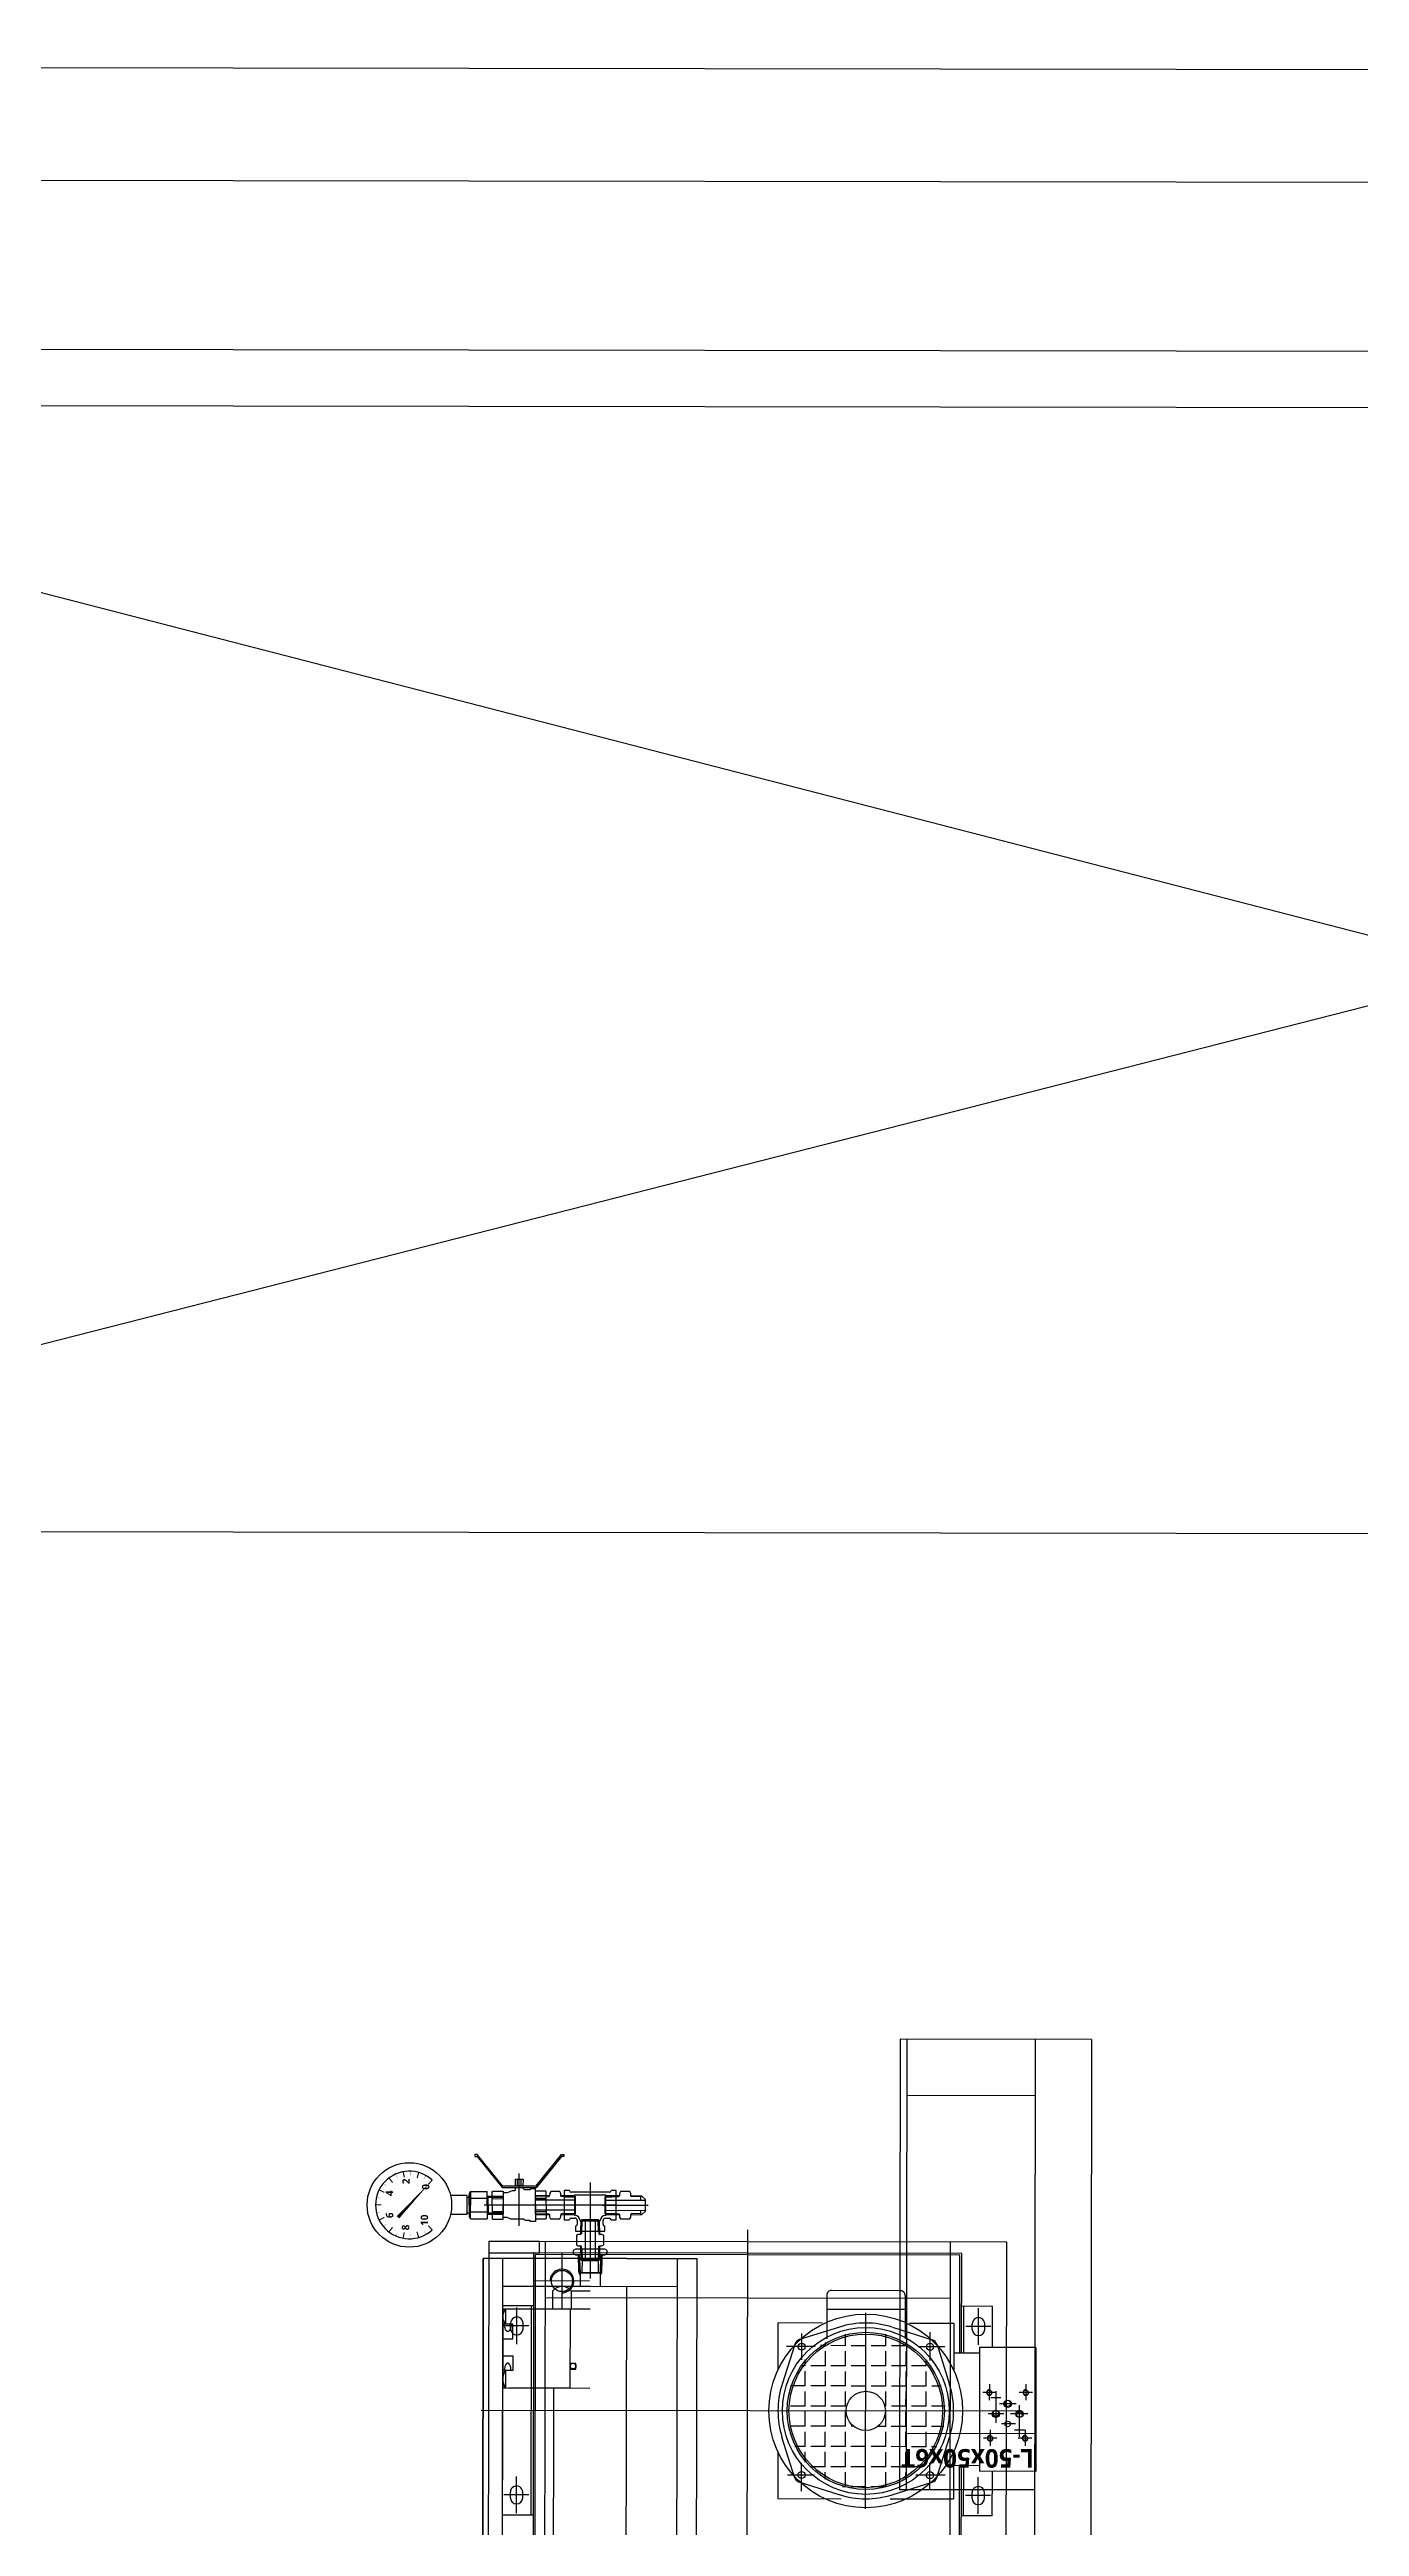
# Model space of a CAD drawing. Header units: inches. Extents: x 12 to 407, y 13 to 268.
# Drawn here: x 71.883 to 73.046, y 229.541 to 231.741 of the extents above; entities that cross this region are included whole.
import ezdxf
from ezdxf.enums import TextEntityAlignment as Align

# ---------------------------------------------------------------- set-up
doc = ezdxf.new("R2010")
doc.units = ezdxf.units.IN
doc.header["$MEASUREMENT"] = 0
for name, color, linetype in [('SITE_20200109$0$22', 40, 'Continuous'), ('SITE_20200109$0$AA-CON', 2, 'Continuous'), ('SITE_20200109$0$AA-VOID', 10, 'Continuous'), ('SITE_20200109$0$출력안됨', 155, 'Continuous')]:
    doc.layers.add(name, color=color, linetype=linetype)
doc.styles.add('SH_대대리576', font='')
doc.styles.get('SH_대대리576').set_extended_font_data('NanumGothic', bold=True)

# ---------------------------------------------------------------- blocks, each defined once
blk = doc.blocks.new('SITE_20200109$0$A$C3D8971C')
at = {"color": 9, "linetype": 'Continuous'}
for p, q in [((2588.8, -480.9), (2588.8, -466.4)), ((2605.8, -480.9), (2588.8, -480.9)), ((2604.6, -482.9), (2590, -482.9)), ((2590.3, -480.9), (2590.3, -482.9)), ((2590.3, -480.9), (2590.3, -482.9)), ((2604.3, -480.9), (2604.3, -482.9)), ((2604.3, -480.9), (2604.3, -482.9)), ((2605.8, -480.9), (2605.8, -466.4)), ((2550, -495.5), (1935, -495.5)), ((1935, -495.5), (2550, -495.5)), ((2565, -500.5), (2095, -500.5)), ((2415, -971.4), (2415, -493.8)), ((2485, -495.5), (2520, -495.5)), ((2550, -513), (2550, -495.5)), ((2550, -516), (2550, -495.5)), ((2555, -500.5), (2555, -545.5)), ((2565, -500.5), (2555, -500.5)), ((2565, -960.5), (2565, -500.5)), ((2565, -545.5), (2565, -500.5)), ((2585.2, -484.2), (2597.3, -484.2)), ((2585.2, -484.2), (2585.2, -498.9)), ((2597.3, -498.9), (2589.3, -498.9)), ((2589.3, -498.9), (2589.3, -513.5)), ((2597.3, -499.9), (2589.3, -499.9)), ((2590.3, -499.9), (2590.3, -513.5)), ((2591.3, -484.2), (2591.3, -498.9)), ((2591.5, -503.5), (2591.5, -513.1)), ((2609.4, -484.2), (2597.3, -484.2)), ((2597.3, -498.9), (2605.3, -498.9)), ((2597.3, -499.9), (2605.3, -499.9)), ((2603, -503.5), (2603, -513.1)), ((2603.3, -484.2), (2603.3, -498.9)), ((2604.3, -499.9), (2604.3, -513.5)), ((2605.3, -498.9), (2605.3, -513.5)), ((2609.4, -484.2), (2609.4, -498.9)), ((2640.4, -490), (2612.6, -512.5)), ((2614.5, -512.5), (2642.3, -490)), ((2640.4, -488), (2640.4, -490)), ((2642.3, -488), (2640.4, -488)), ((2642.3, -490), (2642.3, -488)), ((1910, -513), (2440, -513)), ((1962.6, -513), (2550, -513)), ((2322, -513), (2508, -513)), ((2322, -540.5), (2322, -513)), ((2323.9, -525.5), (2356.4, -525.5)), ((2337.5, -520), (2342.5, -520)), ((2340, -536.3), (2340, -514.1)), ((2463.8, -513), (2435, -513)), ((2435, -515.5), (2435, -590.5)), ((2450.5, -515.5), (2435, -515.5)), ((2441.5, -513), (2463.8, -513)), ((2450.5, -513), (2463.5, -513)), ((2463.5, -513), (2478.5, -513)), ((2463.8, -513), (2478.5, -513)), ((2478.5, -513), (2463.8, -513)), ((2473.9, -525.5), (2506.4, -525.5)), ((2505, -513), (2477.9, -513)), ((2478.5, -513), (2491.5, -513)), ((2491.5, -513), (2478.5, -513)), ((2478.5, -522), (2491.5, -522)), ((2487.5, -520), (2492.5, -520)), ((2490, -536.3), (2490, -514.1)), ((2491.5, -513), (2497.5, -513)), ((2491.5, -515.7), (2492.4, -514.8)), ((2505, -515.4), (2491.5, -515.4)), ((2499.1, -513), (2505, -513)), ((2505, -513), (2550, -513)), ((2505, -590.5), (2505, -515.4)), ((2508, -540.5), (2508, -513)), ((2525, -590.5), (2525, -513)), ((2550, -560.5), (2550, -516)), ((2589.3, -513.5), (2605.3, -513.5)), ((2612.6, -542.5), (2612.6, -512.5)), ((2614.5, -512.5), (2614.5, -542.5)), ((2614.5, -525.8), (2620.3, -525.8)), ((2275, -540.5), (2555, -540.5)), ((2276.6, -542.1), (2553.4, -542.1)), ((2322, -538.5), (2508, -538.5)), ((2337.5, -531), (2342.5, -531)), ((2487.5, -531), (2492.5, -531)), ((2530, -590.1), (2530, -540.9)), ((2553.4, -918.9), (2553.4, -542.1)), ((2555, -920.5), (2555, -540.5)), ((2555, -545.5), (2565, -545.5)), ((2589.1, -542.4), (2588.8, -554.5)), ((2590, -541.5), (2589.1, -542.4)), ((2590, -541.5), (2589.6, -554)), ((2604.6, -541.5), (2590, -541.5)), ((2591.5, -551.5), (2591.5, -541.9)), ((2592.8, -577.5), (2592.8, -541.5)), ((2601.8, -577.5), (2601.8, -541.5)), ((2603, -551.5), (2603, -541.9)), ((2605.5, -542.4), (2604.6, -541.5)), ((2604.6, -541.5), (2605, -554)), ((2605.8, -554.5), (2605.5, -542.4)), ((2640.4, -565), (2612.6, -542.5)), ((2614.5, -529.2), (2620.3, -529.2)), ((2614.5, -542.5), (2642.3, -565)), ((2565, -550.5), (2095, -550.5)), ((2505, -557.5), (2521.4, -557.5)), ((2554.6, -565.5), (2505.4, -565.5)), ((2515, -910.5), (2515, -550.5)), ((2550, -623), (2550, -560.5)), ((2610.3, -567.5), (2584.3, -567.5)), ((2584.3, -567.5), (2584.3, -572)), ((2586.8, -554.5), (2585.2, -555.4)), ((2585.2, -555.4), (2585.2, -563.6)), ((2585.2, -563.6), (2586.8, -564.5)), ((2588.8, -554.5), (2586.8, -554.5)), ((2586.8, -564.5), (2588.8, -564.5)), ((2589.6, -554), (2588.8, -554)), ((2589.6, -554), (2588.8, -554.5)), ((2588.8, -564.5), (2589.1, -576.6)), ((2589.6, -565), (2588.8, -564.5)), ((2589.6, -565), (2588.8, -565)), ((2589, -567.5), (2589.3, -576.5)), ((2590, -577.5), (2589.6, -565)), ((2589.8, -567.5), (2590.1, -576.5)), ((2597.3, -576.5), (2597.3, -567.5)), ((2604.8, -567.5), (2604.5, -576.5)), ((2604.6, -577.5), (2605, -565)), ((2605, -554), (2605.8, -554)), ((2605, -554), (2605.8, -554.5)), ((2605, -565), (2605.8, -564.5)), ((2605, -565), (2605.8, -565)), ((2605.6, -567.5), (2605.3, -576.5)), ((2605.5, -576.6), (2605.8, -564.5)), ((2607.8, -554.5), (2605.8, -554.5)), ((2605.8, -564.5), (2607.8, -564.5)), ((2609.4, -555.4), (2607.8, -554.5)), ((2607.8, -564.5), (2609.4, -563.6)), ((2609.4, -563.6), (2609.4, -555.4)), ((2610.3, -572), (2610.3, -567.5)), ((2640.4, -567), (2640.4, -565)), ((2642.3, -567), (2640.4, -567)), ((2642.3, -565), (2642.3, -567)), ((2435, -573), (2505, -573)), ((2505, -574), (2521.4, -574)), ((2521.4, -574), (2521.4, -590.5)), ((2537.3, -581.6), (2525, -581.6)), ((2537.3, -580.4), (2535.3, -581.6)), ((2550, -580), (2537.3, -580.4)), ((2538.5, -580.2), (2537.3, -581.4)), ((2537.3, -600.6), (2537.3, -580.4)), ((2537.3, -581.4), (2552.6, -581)), ((2548.8, -581.2), (2537.3, -581.6)), ((2537.3, -581.4), (2537.3, -599.6)), ((2549.3, -583.3), (2537.3, -583.3)), ((2553.3, -579.8), (2538.5, -580.2)), ((2549.3, -582.5), (2547.8, -583.3)), ((2549.2, -582.3), (2548.3, -583.2)), ((2548.3, -583.2), (2560.8, -582.8)), ((2548.3, -583.2), (2548.3, -597.8)), ((2584.3, -586), (2548.3, -586)), ((2550, -580), (2548.8, -581.2)), ((2548.8, -599.8), (2548.8, -581.2)), ((2561.3, -582), (2549.2, -582.3)), ((2558.3, -582.2), (2549.3, -582.5)), ((2549.3, -582.5), (2549.3, -598.6)), ((2558.3, -583), (2549.3, -583.3)), ((2552.6, -581), (2552.6, -579.8)), ((2552.6, -581), (2553.3, -579.8)), ((2554.5, -575.5), (2553.3, -577.5)), ((2553.3, -577.5), (2553.3, -579.8)), ((2557.1, -575.5), (2554.5, -575.5)), ((2558.3, -577.5), (2557.1, -575.5)), ((2558.3, -603.5), (2558.3, -577.5)), ((2560.8, -582.8), (2560.8, -582)), ((2560.8, -582.8), (2561.3, -582)), ((2562.2, -578.4), (2561.3, -580)), ((2561.3, -580), (2561.3, -582)), ((2570.4, -578.4), (2562.2, -578.4)), ((2571.3, -580), (2570.4, -578.4)), ((2571.3, -582), (2571.3, -580)), ((2583.4, -582.3), (2571.3, -582)), ((2571.8, -582.8), (2571.3, -582)), ((2571.8, -582.8), (2571.8, -582)), ((2584.3, -583.2), (2571.8, -582.8)), ((2578.8, -577.5), (2574.3, -577.5)), ((2574.3, -577.5), (2574.3, -603.5)), ((2574.3, -582.2), (2583.3, -582.5)), ((2574.3, -583), (2583.3, -583.3)), ((2583.8, -579), (2580.3, -579)), ((2583.3, -581.9), (2583.3, -599.1)), ((2584.3, -583.2), (2583.4, -582.3)), ((2584.3, -597.8), (2584.3, -583.2)), ((2585.8, -573.5), (2585.8, -577)), ((2605.9, -576.5), (2588.7, -576.5)), ((2589.1, -576.6), (2590, -577.5)), ((2590, -577.5), (2604.6, -577.5)), ((2604.6, -577.5), (2605.5, -576.6)), ((2606.3, -604.1), (2606.3, -576.9)), ((2608.8, -607.5), (2608.8, -573.5)), ((2537.3, -599.4), (2525, -599.4)), ((2537.3, -600.6), (2535.3, -599.4)), ((2549.3, -597.7), (2537.3, -597.7)), ((2548.8, -599.8), (2537.3, -599.4)), ((2537.3, -599.6), (2538.5, -600.8)), ((2537.3, -599.6), (2552.6, -600)), ((2550, -601), (2537.3, -600.6)), ((2538.5, -600.8), (2553.3, -601.2)), ((2549.3, -598.6), (2547.8, -597.7)), ((2584.3, -595), (2548.3, -595)), ((2548.3, -597.8), (2549.2, -598.7)), ((2548.3, -597.8), (2560.8, -598.2)), ((2550, -601), (2548.8, -599.8)), ((2549.2, -598.7), (2561.3, -599)), ((2558.3, -598), (2549.3, -597.7)), ((2558.3, -598.8), (2549.3, -598.6)), ((2552.6, -600), (2552.6, -601.2)), ((2552.6, -600), (2553.3, -601.2)), ((2553.3, -601.2), (2553.3, -603.5)), ((2553.3, -603.5), (2554.5, -605.5)), ((2554.5, -605.5), (2557.1, -605.5)), ((2557.1, -605.5), (2558.3, -603.5)), ((2560.8, -598.2), (2560.8, -599)), ((2560.8, -598.2), (2561.3, -599)), ((2561.3, -599), (2561.3, -601)), ((2561.3, -601), (2562.2, -602.6)), ((2562.2, -602.6), (2570.4, -602.6)), ((2570.4, -602.6), (2571.3, -601)), ((2571.8, -598.2), (2571.3, -599)), ((2571.3, -599), (2583.4, -598.7)), ((2571.3, -601), (2571.3, -599)), ((2584.3, -597.8), (2571.8, -598.2)), ((2571.8, -598.2), (2571.8, -599)), ((2574.3, -598), (2583.3, -597.7)), ((2574.3, -598.8), (2583.3, -598.6)), ((2574.3, -603.5), (2578.8, -603.5)), ((2580.3, -602), (2583.8, -602)), ((2583.4, -598.7), (2584.3, -597.8)), ((2584.3, -609), (2584.3, -613.5)), ((2584.3, -613.5), (2610.3, -613.5)), ((2585.8, -604), (2585.8, -607.5)), ((2588.7, -604.5), (2605.9, -604.5)), ((2589.1, -604.4), (2588.8, -616.5)), ((2589, -613.5), (2589.3, -604.5)), ((2590, -603.5), (2589.1, -604.4)), ((2590, -603.5), (2589.6, -616)), ((2589.8, -613.5), (2590.1, -604.5)), ((2604.6, -603.5), (2590, -603.5)), ((2592.8, -603.5), (2592.8, -639.5)), ((2597.3, -613.5), (2597.3, -604.5)), ((2601.8, -603.5), (2601.8, -639.5)), ((2604.8, -613.5), (2604.5, -604.5)), ((2605.5, -604.4), (2604.6, -603.5)), ((2604.6, -603.5), (2605, -616)), ((2605.6, -613.5), (2605.3, -604.5)), ((2605.8, -616.5), (2605.5, -604.4)), ((2610.3, -613.5), (2610.3, -609)), ((1935, -623), (2525, -623)), ((2550, -623), (2550, -685.5)), ((2586.8, -616.5), (2585.2, -617.4)), ((2585.2, -617.4), (2585.2, -625.6)), ((2585.2, -625.6), (2586.8, -626.5)), ((2588.8, -616.5), (2586.8, -616.5)), ((2586.8, -626.5), (2588.8, -626.5)), ((2589.6, -616), (2588.8, -616)), ((2589.6, -616), (2588.8, -616.5)), ((2588.8, -626.5), (2589.1, -636.5)), ((2589.6, -627), (2588.8, -626.5)), ((2589.6, -627), (2588.8, -627)), ((2589, -635.5), (2592.8, -635.5)), ((2589.1, -636.5), (2592.2, -639.5)), ((2589.9, -635.5), (2589.6, -627)), ((2601.8, -635.5), (2605.6, -635.5)), ((2602.4, -639.5), (2605.5, -636.5)), ((2604.7, -635.5), (2605, -627)), ((2605, -616), (2605.8, -616)), ((2605, -616), (2605.8, -616.5)), ((2605, -627), (2605.8, -626.5)), ((2605, -627), (2605.8, -627)), ((2605.5, -636.5), (2605.8, -626.5)), ((2607.8, -616.5), (2605.8, -616.5)), ((2605.8, -626.5), (2607.8, -626.5)), ((2609.4, -617.4), (2607.8, -616.5)), ((2607.8, -626.5), (2609.4, -625.6)), ((2609.4, -625.6), (2609.4, -617.4)), ((2592.2, -639.5), (2602.4, -639.5)), ((1935, -668), (2550, -668)), ((1935, -685.5), (2550, -685.5)), ((2254.3, -730.5), (2575.7, -730.5)), ((2337, -757.5), (2337, -813.8)), ((2368.5, -757.5), (2337, -757.5)), ((2378.8, -757.5), (2337, -757.5)), ((2356, -772.3), (2391.5, -761.1)), ((2358, -789.6), (2358, -766)), ((2401.3, -781.7), (2401.3, -768.6)), ((2419.2, -781.7), (2419.2, -768.6)), ((2437.1, -781.7), (2437.1, -768.6)), ((2474, -772.3), (2438.5, -761.1)), ((2451.2, -757.5), (2493, -757.5)), ((2472, -790.6), (2472, -764.9)), ((2493, -796.9), (2493, -757.5)), ((2340.6, -812), (2351.8, -776.5)), ((2343.6, -778.5), (2368.9, -778.5)), ((2365.4, -799.6), (2365.4, -786.6)), ((2369.4, -781.7), (2378.5, -781.7)), ((2383.3, -781.7), (2383.3, -772.4)), ((2383.3, -781.7), (2396.4, -781.7)), ((2383.3, -799.6), (2383.3, -786.6)), ((2401.3, -781.7), (2414.3, -781.7)), ((2401.3, -799.6), (2401.3, -786.6)), ((2419.2, -781.7), (2432.2, -781.7)), ((2419.2, -799.6), (2419.2, -786.6)), ((2437.1, -781.7), (2450.1, -781.7)), ((2437.1, -799.6), (2437.1, -786.6)), ((2455, -781.7), (2455, -777.4)), ((2455, -781.7), (2460.6, -781.7)), ((2455, -799.6), (2455, -786.6)), ((2460.4, -778.5), (2483.6, -778.5)), ((2489.4, -812), (2478.2, -776.5)), ((2354.3, -799.6), (2360.5, -799.6)), ((2365.4, -799.6), (2378.5, -799.6)), ((2365.4, -817.5), (2365.4, -804.5)), ((2383.3, -799.6), (2396.4, -799.6)), ((2383.3, -817.5), (2383.3, -804.5)), ((2401.3, -799.6), (2414.3, -799.6)), ((2401.3, -817.5), (2401.3, -804.5)), ((2419.2, -799.6), (2432.2, -799.6)), ((2419.2, -817.5), (2419.2, -804.5)), ((2437.1, -799.6), (2450.1, -799.6)), ((2437.1, -817.5), (2437.1, -804.5)), ((2455, -799.6), (2468, -799.6)), ((2455, -817.5), (2455, -804.5)), ((2472.9, -799.6), (2472.9, -795.2)), ((2472.9, -799.6), (2475.7, -799.6)), ((2472.9, -817.5), (2472.9, -804.5)), ((2517.7, -800.7), (2479, -800.7)), ((2505, -870.3), (2505, -800.7)), ((2521.8, -866.1), (2521.8, -804.9)), ((2328, -835.5), (2502, -835.5)), ((2347.5, -817.5), (2347.5, -814.9)), ((2347.5, -817.5), (2360.5, -817.5)), ((2347.5, -835.4), (2347.5, -822.4)), ((2347.5, -835.4), (2360.5, -835.4)), ((2365.4, -817.5), (2378.5, -817.5)), ((2365.4, -835.4), (2365.4, -822.4)), ((2365.4, -835.4), (2378.5, -835.4)), ((2383.3, -817.5), (2396.4, -817.5)), ((2383.3, -835.4), (2383.3, -822.4)), ((2383.3, -835.4), (2396.4, -835.4)), ((2401.3, -817.5), (2414.3, -817.5)), ((2401.3, -824.9), (2401.3, -822.4)), ((2419.2, -817.5), (2432.2, -817.5)), ((2437.1, -817.5), (2450.1, -817.5)), ((2437.1, -835.4), (2437.1, -822.4)), ((2437.1, -835.4), (2450.1, -835.4)), ((2455, -817.5), (2468, -817.5)), ((2455, -835.4), (2455, -822.4)), ((2455, -835.4), (2468, -835.4)), ((2472.9, -817.5), (2483.2, -817.5)), ((2472.9, -835.4), (2472.9, -822.4)), ((2472.9, -835.4), (2485.6, -835.4)), ((2337, -857.2), (2337, -913.5)), ((2347.5, -853.3), (2347.5, -840.3)), ((2347.5, -853.3), (2360.5, -853.3)), ((2365.4, -853.3), (2365.4, -840.3)), ((2365.4, -853.3), (2378.5, -853.3)), ((2383.3, -853.3), (2383.3, -840.3)), ((2383.3, -853.3), (2396.4, -853.3)), ((2401.3, -853.3), (2401.3, -846.1)), ((2401.3, -853.3), (2414.3, -853.3)), ((2419.2, -853.3), (2419.2, -852.4)), ((2419.2, -853.3), (2432.2, -853.3)), ((2437.1, -853.3), (2437.1, -840.3)), ((2437.1, -853.3), (2450.1, -853.3)), ((2455, -853.3), (2455, -840.3)), ((2455, -853.3), (2468, -853.3)), ((2472.9, -853.3), (2472.9, -840.3)), ((2472.9, -853.3), (2483.3, -853.3)), ((2340.6, -859), (2351.8, -894.5)), ((2345, -985.5), (2345, -865.5)), ((2745, -865.5), (2345, -865.5)), ((2745, -871.5), (2345, -871.5)), ((2354.1, -871.2), (2360.5, -871.2)), ((2365.4, -871.2), (2365.4, -858.2)), ((2365.4, -871.2), (2378.5, -871.2)), ((2365.4, -885.7), (2365.4, -876.1)), ((2383.3, -871.2), (2383.3, -858.2)), ((2383.3, -871.2), (2396.4, -871.2)), ((2383.3, -889.1), (2383.3, -876.1)), ((2395, -985.5), (2395, -871.5)), ((2401.3, -871.2), (2401.3, -858.2)), ((2401.3, -871.2), (2414.3, -871.2)), ((2401.3, -889.1), (2401.3, -876.1)), ((2419.2, -871.2), (2419.2, -858.2)), ((2419.2, -871.2), (2432.2, -871.2)), ((2419.2, -889.1), (2419.2, -876.1)), ((2437.1, -871.2), (2437.1, -858.2)), ((2437.1, -871.2), (2450.1, -871.2)), ((2437.1, -889.1), (2437.1, -876.1)), ((2455, -871.2), (2455, -858.2)), ((2455, -871.2), (2468, -871.2)), ((2455, -889.1), (2455, -876.1)), ((2472.9, -871.2), (2472.9, -858.2)), ((2472.9, -871.2), (2475.9, -871.2)), ((2489.4, -859), (2478.2, -894.5)), ((2517.7, -870.3), (2479, -870.3)), ((2493, -874.1), (2493, -913.5)), ((2695, -985.5), (2695, -871.5)), ((2745, -1035.5), (2745, -865.5)), ((2344.6, -892.5), (2368.9, -892.5)), ((2356, -898.7), (2391.5, -909.9)), ((2358, -906.1), (2358, -880.1)), ((2369.2, -889.1), (2378.5, -889.1)), ((2383.3, -889.1), (2396.4, -889.1)), ((2383.3, -898.6), (2383.3, -894)), ((2401.3, -889.1), (2414.3, -889.1)), ((2401.3, -904.7), (2401.3, -894)), ((2419.2, -889.1), (2432.2, -889.1)), ((2419.2, -905.9), (2419.2, -894)), ((2437.1, -889.1), (2450.1, -889.1)), ((2437.1, -902.5), (2437.1, -894)), ((2474, -898.7), (2438.5, -909.9)), ((2455, -889.1), (2460.8, -889.1)), ((2459.7, -892.5), (2485, -892.5)), ((2472, -905.7), (2472, -881.8)), ((2095, -910.5), (2565, -910.5)), ((2275, -920.5), (2366.5, -920.5)), ((2276.6, -918.9), (2366.5, -918.9)), ((2322, -948), (2322, -920.5)), ((2322, -922.5), (2366.5, -922.5)), ((2378.8, -913.5), (2337, -913.5)), ((2366.5, -936.5), (2366.5, -913.5)), ((2493, -913.5), (2451.2, -913.5)), ((2466.5, -936.5), (2466.5, -913.5)), ((2466.5, -918.9), (2553.4, -918.9)), ((2466.5, -920.5), (2555, -920.5)), ((2466.5, -922.5), (2508, -922.5)), ((2508, -948), (2508, -920.5)), ((2323.9, -935.5), (2356.4, -935.5)), ((2337.5, -930), (2342.5, -930)), ((2337.5, -941), (2342.5, -941)), ((2340, -946.3), (2340, -924.1)), ((2361.5, -986.5), (2361.5, -936.5)), ((2471.5, -936.5), (2361.5, -936.5)), ((2391, -951.9), (2391, -940)), ((2412.5, -958.2), (2412.5, -944.3)), ((2439, -945.2), (2424.7, -945.2)), ((2431.5, -951.1), (2431.5, -939.3)), ((2471.5, -986.5), (2471.5, -936.5)), ((2473.9, -935.5), (2506.4, -935.5)), ((2487.5, -930), (2492.5, -930)), ((2487.5, -941), (2492.5, -941)), ((2490, -946.3), (2490, -924.1)), ((2095, -960.5), (2565, -960.5)), ((2322, -948), (2361.5, -948)), ((2398.5, -946), (2384.2, -946)), ((2398, -976.5), (2398, -967.5)), ((2403.6, -968.6), (2403.6, -955.9)), ((2432.7, -951), (2404.6, -951)), ((2412.5, -979.3), (2412.5, -964.1)), ((2421.4, -968.9), (2421.4, -954.1)), ((2427.1, -946.5), (2427.1, -955.5)), ((2471.5, -948), (2508, -948)), ((2745, -985.5), (2095, -985.5)), ((2471.5, -986.5), (2361.5, -986.5)), ((2398.5, -977), (2384.2, -977)), ((2391, -982.9), (2391, -971)), ((2392.3, -972), (2420.4, -972)), ((2439, -977.7), (2424.7, -977.7)), ((2431.5, -983.6), (2431.5, -971.8)), ((2745, -1035.5), (2095, -1035.5))]:
    blk.add_line(p, q, dxfattribs=at)
at = {"color": 9, "linetype": 'Continuous', "ltscale": 0.2}
for p, q in [((2597.3, -558.7), (2597.3, -496.3)), ((2578.9, -527.5), (2625.3, -527.5)), ((2597.3, -580), (2597.3, -539)), ((2563.6, -590.5), (2532.1, -590.5)), ((2586.8, -590.5), (2545.8, -590.5)), ((2617.4, -590.5), (2565.7, -590.5)), ((2597.3, -604.5), (2597.3, -576.5)), ((2597.3, -601), (2597.3, -642))]:
    blk.add_line(p, q, dxfattribs=at)
at = {"color": 9, "linetype": 'Continuous'}
for points, format in [([(2569.8, -417.9, 0.2, 0.2, 0), (2573, -419.3, 0.2, 0.2, 0)], "xyseb"), ([(2573.3, -411.8, 1, 1, 0), (2577.5, -415, 1, 1, 0)], "xyseb"), ([(2578, -406.9, 0.2, 0.2, 0), (2580.3, -409.6, 0.2, 0.2, 0)], "xyseb"), ([(2583.9, -403.1, 1, 1, 0), (2586.2, -407.7, 1, 1, 0)], "xyseb"), ([(2590.3, -400.7, 0.2, 0.2, 0), (2591.1, -404.2, 0.2, 0.2, 0)], "xyseb"), ([(2597.3, -399.9, 1, 1, 0), (2597.3, -405.1, 1, 1, 0)], "xyseb"), ([(2604.1, -400.7, 0.2, 0.2, 0), (2603.3, -404.1, 0.2, 0.2, 0)], "xyseb"), ([(2610.7, -403.1, 1, 1, 0), (2608.4, -407.7, 1, 1, 0)], "xyseb"), ([(2616.4, -406.8, 0.2, 0.2, 0), (2614.1, -409.5, 0.2, 0.2, 0)], "xyseb"), ([(2621.3, -411.8, 1, 1, 0), (2617.1, -415, 1, 1, 0)], "xyseb"), ([(2624.7, -417.7, 0.2, 0.2, 0), (2621.5, -419.2, 0.2, 0.2, 0)], "xyseb"), ([(2567.3, -431.5, 0.2, 0.2, 0), (2570.9, -431.3, 0.2, 0.2, 0)], "xyseb"), ([(2567.8, -424.4, 1, 1, 0), (2572.9, -425.4, 1, 1, 0)], "xyseb"), ([(2568.5, -438.2, 1, 1, 0), (2573.5, -436.7, 1, 1, 0)], "xyseb"), ([(2619.4, -450.2, 0, 3, 0), (2586.3, -419.8, 3, 3, 0)], "xyseb"), ([(2626.1, -438.2, 1, 1, 0), (2621.1, -436.7, 1, 1, 0)], "xyseb"), ([(2626.8, -424.4, 1, 1, 0), (2621.7, -425.4, 1, 1, 0)], "xyseb"), ([(2627.3, -431.2, 0.2, 0.2, 0), (2623.7, -431.1, 0.2, 0.2, 0)], "xyseb"), ([(2571.2, -444.7, 0.2, 0.2, 0), (2574.3, -442.9, 0.2, 0.2, 0)], "xyseb"), ([(2575.2, -450.2, 1, 1, 0), (2579, -446.7, 1, 1, 0)], "xyseb"), ([(2619.4, -450.2, 1, 1, 0), (2615.6, -446.7, 1, 1, 0)], "xyseb"), ([(2623.5, -444.5, 0.2, 0.2, 0), (2620.4, -442.7, 0.2, 0.2, 0)], "xyseb"), ([(2450.5, -520.4, 0.041961), (2453.1, -520.2, 0.058084), (2455.1, -519.6, 0.10023), (2456.6, -518.5, 0.192537), (2457, -517.5, 0.192537), (2456.6, -516.5, 0.10023), (2455.1, -515.4, 0.058084), (2453.1, -514.8, 0.041961), (2450.5, -514.6, 0.044605)], "xyb"), ([(2491.5, -520.4, -0.041961), (2488.9, -520.2, -0.058084), (2486.9, -519.6, -0.10023), (2485.4, -518.5, -0.192537), (2485, -517.5, -0.192537), (2485.4, -516.5, -0.10023), (2486.9, -515.4, -0.058084), (2488.9, -514.8, -0.041961), (2491.5, -514.6, -0.044605)], "xyb"), ([(2612.6, -523.8), (2610.7, -523.8, -0.414214), (2609.9, -523), (2609.9, -521.2), (2608.2, -516.9), (2608.2, -513.1)], "xyb"), ([(2597.3, -541.9), (2611.7, -541.9), (2611.7, -537.6), (2611, -536.9), (2611, -532.4, -0.414214), (2612.1, -531.2), (2612.6, -531.2)], "xyb")]:
    blk.add_lwpolyline(points, format=format, dxfattribs=at)
for points in [[(2597.3, -482.9), (2588.3, -482.9)], [(2597.3, -482.9), (2606.3, -482.9)], [(2597.3, -503.5), (2585.8, -503.5), (2584.9, -503.9), (2584.9, -513.1), (2597.3, -513.1)], [(2597.3, -498.9), (2585.2, -498.9)], [(2597.3, -498.9), (2609.4, -498.9)], [(2597.3, -503.5), (2608.8, -503.5), (2609.7, -503.9), (2609.7, -513.1), (2597.3, -513.1)], [(2450.5, -513), (2435, -513), (2435, -515.5)], [(2435, -518.5), (2435, -573)], [(2463.5, -522), (2450.5, -522), (2450.5, -513)], [(2478.5, -513), (2463.5, -513)], [(2463.5, -513), (2463.5, -522)], [(2478.5, -513), (2463.5, -513)], [(2478.5, -513), (2478.5, -522)], [(2491.5, -514.6), (2491.5, -513)], [(2505, -513), (2491.5, -513)], [(2491.5, -515.5), (2491.5, -514.6)], [(2491.5, -520.4), (2491.5, -515.5)], [(2491.5, -522), (2491.5, -520.4)], [(2505, -515.4), (2505, -513)], [(2505, -573), (2505, -518.4)], [(2597.3, -541.9), (2582.9, -541.9), (2582.9, -537.6), (2583.6, -536.9), (2583.6, -532.7), (2584.7, -531.6), (2584.7, -519.9), (2586.4, -516.9), (2586.4, -513.1)], [(2597.3, -551.5), (2585.8, -551.5), (2584.9, -551.1), (2584.9, -541.9)], [(2597.3, -551.5), (2608.8, -551.5), (2609.7, -551.1), (2609.7, -541.9)], [(2435, -558), (1850, -558)], [(2525, -668), (2525, -565.8)], [(2435, -573), (2435, -590.5)], [(2505, -590.5), (2505, -573)]]:
    blk.add_lwpolyline(points, dxfattribs=at)
for points in [[(2614.5, -524.2), (2620.3, -524.2), (2620.3, -530.8), (2614.5, -530.8)], [(2451.8, -578), (2456.8, -578), (2456.8, -573), (2451.8, -573)]]:
    blk.add_lwpolyline(points, close=True, dxfattribs=at)
for centre, radius in [((2597.3, -429.9), 37.5), ((2530, -565.5), 9.4), ((2454.4, -575.5), 2.5), ((2415, -835.5), 86), ((2415, -835.5), 74.1), ((2415, -835.5), 69.8), ((2415, -835.5), 68.2), ((2358, -778.5), 3.15), ((2472, -778.5), 3.15), ((2415, -835.5), 17.4), ((2358, -892.5), 3.15), ((2472, -892.5), 3.15), ((2391, -946), 2.15), ((2431.5, -945.2), 2.15), ((2403.6, -961.5), 2.5), ((2412.5, -951), 3.25), ((2421.4, -961.5), 3.25), ((2391, -977), 2.15), ((2412.5, -972), 3.25), ((2431.5, -977.7), 2.15)]:
    blk.add_circle(centre, radius, dxfattribs=at)
for centre, radius, start, end in [((2597.3, -429.9), 30, 317.5, 222.5), ((2588.3, -487), 4.09, 42.4915, 137.5085), ((2597.3, -497.3), 14.4, 90, 114.8202), ((2597.3, -497.3), 14.4, 65.1798, 90), ((2606.3, -487), 4.09, 42.4915, 137.5085), ((2337.5, -525.5), 5.5, 90, 270), ((2342.5, -525.5), 5.5, 270, 90), ((2442.8, -526), 13, 53.4306, 126.5694), ((2440.8, -520.7), 7.74, 84.4944, 95.5056), ((2487.5, -525.5), 5.5, 90, 270), ((2498.3, -523.3), 10.3, 49.5072, 131.2425), ((2492.5, -525.5), 5.5, 270, 90), ((2498.3, -523.3), 10.3, 85.3377, 94.6623), ((2530, -565.5), 10.5, 180, 90), ((2513.8, -565.8), 11.2, 312.4915, 47.5085), ((2580.3, -577.5), 1.5, 180.0038, 270), ((2583.7, -581.9), 0.375, 90, 180), ((2583.7, -576.9), 4.63, 270.0012, 359.9988), ((2583.8, -577), 2, 270.0029, 359.9971), ((2584.3, -573.5), 1.5, 0, 89.9962), ((2588.7, -576.9), 0.375, 90, 180), ((2605.9, -576.9), 0.375, 0, 89.9847), ((2610.3, -573.5), 1.5, 90, 180), ((2580.3, -603.5), 1.5, 90, 180), ((2583.7, -599.1), 0.375, 180.0153, 270), ((2583.7, -604.1), 4.63, 0, 89.9988), ((2583.8, -604), 2, 0, 89.9971), ((2584.3, -607.5), 1.5, 270.0038, 359.9962), ((2588.7, -604.1), 0.375, 180.0153, 270), ((2605.9, -604.1), 0.375, 270.0153, 359.9847), ((2610.3, -607.5), 1.5, 180.0038, 270), ((2415, -835.5), 78, 72.5032, 107.4968), ((2358, -778.5), 6.5, 107.4968, 162.5032), ((2472, -778.5), 6.5, 17.4968, 72.5032), ((2415, -835.5), 78, 162.5032, 197.4968), ((2415, -835.5), 78, 342.5032, 17.4968), ((2517.7, -804.9), 4.14, 0, 90), ((2517.7, -866.1), 4.14, 270, 0), ((2358, -892.5), 6.5, 197.4968, 252.5032), ((2472, -892.5), 6.5, 287.4968, 342.5032), ((2415, -835.5), 78, 252.5032, 287.4968), ((2337.5, -935.5), 5.5, 90, 270), ((2342.5, -935.5), 5.5, 270, 90), ((2391, -946), 2.5, 0, 270), ((2431.5, -945.2), 2.5, 0, 270), ((2487.5, -935.5), 5.5, 90, 270), ((2492.5, -935.5), 5.5, 270, 90), ((2391, -977), 2.5, 0, 270), ((2431.5, -977.7), 2.5, 0, 270)]:
    blk.add_arc(centre, radius, start, end, dxfattribs=at)
for centre, major_axis, ratio in [((2413.1, -951), (-2.68, 0), 0.933168), ((2421.8, -961.5), (-2.84, 0), 0.893438), ((2412, -972), (2.68, 0), 0.933168)]:
    blk.add_ellipse(centre, major_axis=major_axis, ratio=ratio, dxfattribs=at)
at = {"color": 9, "linetype": 'Continuous', "style": 'SH_대대리576'}
for s, p in [('6', (2585.6, -415.7)), ('4', (2605.2, -415.5)), ('8', (2574.8, -429.9)), ('10', (2578.8, -446.6)), ('2', (2615.8, -430.3)), ('0', (2610.9, -447.7))]:
    blk.add_text(s, height=6.68, dxfattribs=at).set_placement(p)
at = {"color": 9, "linetype": 'ByBlock', "style": 'SH_대대리576'}
blk.add_text('L-50x50x6T', height=16.5, rotation=90, dxfattribs=at).set_placement((2373, -926), align=Align.MIDDLE_CENTER)
blk = doc.blocks.new('AUDIT_I_200528142514-0')
at = {"layer": 'SITE_20200109$0$22', "color": 8, "rotation": 89.92133469272197}
blk.add_blockref('SITE_20200109$0$A$C3D8971C', (248392.6, 243549.6), dxfattribs=at)

msp = doc.modelspace()

# ---------------------------------------------------------------- linework, layer by layer
at = {"color": 8}
msp.add_line((71.0573, 231.4757, -109.4067), (74.8573, 231.4705, -109.4067), dxfattribs=at)
at = {"layer": 'SITE_20200109$0$AA-CON', "color": 8}
for p, q in [((70.8076, 231.7261, -109.4067), (78.8076, 231.7151, -109.4067)), ((70.9075, 231.6259, -109.4067), (78.7075, 231.6152, -109.4067))]:
    msp.add_line(p, q, dxfattribs=at)
at = {"layer": 'SITE_20200109$0$AA-VOID', "color": 8}
for p, q in [((71.2259, 230.4255, -109.4067), (75.1262, 231.4201, -109.4067)), ((75.1248, 230.4201, -109.4067), (71.2272, 231.4255, -109.4067)), ((71.2272, 231.4255, -109.4067), (75.1262, 231.4201, -109.4067)), ((75.1248, 230.4201, -109.4067), (71.2259, 230.4255, -109.4067))]:
    msp.add_line(p, q, dxfattribs=at)
at = {"layer": 'SITE_20200109$0$출력안됨', "color": 8}
msp.add_line((60.2076, 231.7406, -109.4067), (78.8076, 231.7151, -109.4067), dxfattribs=at)

# ---------------------------------------------------------------- block references
at = {"linetype": 'Continuous', "xscale": 0.001000002026557922, "yscale": 0.001000002026557922, "zscale": 0.001000002026557922}
msp.add_blockref('AUDIT_I_200528142514-0', (-176.6241, -16.3199, -109.4067), dxfattribs=at)

doc.saveas('drawing.dxf')
